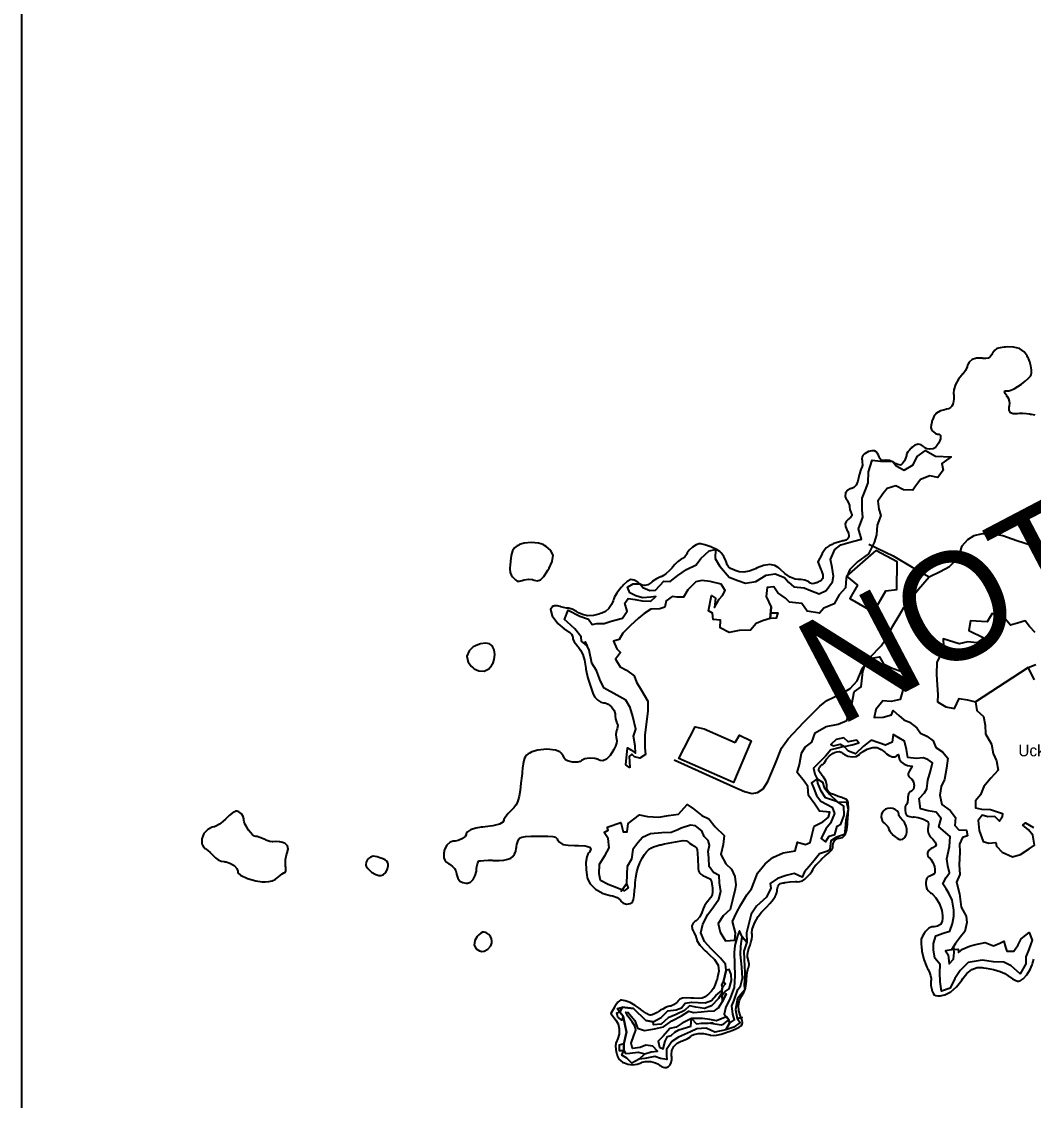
# Model space of a CAD drawing. Extents: x 0 to 24000, y 0 to 24000.
# Drawn here: x 0 to 2640, y 2957 to 5774 of the extents above; entities that cross this region are included whole.
import ezdxf

# ---------------------------------------------------------------- set-up
doc = ezdxf.new("R2010")
doc.units = 0
for name, color, linetype in [('01A-WaterbodyTidal', 7, 'Continuous'), ('01B-LandmassTidal', 7, 'Continuous'), ('02-WoodedArea', 7, 'Continuous'), ('03D-BuiltUpIndustrial', 7, 'Continuous'), ('04B-RoadClassC', 7, 'Continuous'), ('08-NamesFeatureNatural', 7, 'Continuous'), ('xx-NamesAreaXXX', 7, 'Continuous')]:
    doc.layers.add(name, color=color, linetype=linetype)

msp = doc.modelspace()

# ---------------------------------------------------------------- linework, layer by layer
at = {"layer": '01A-WaterbodyTidal'}
msp.add_lwpolyline([(0, 0), (24000, 0), (24000, 24000), (0, 24000)], close=True, dxfattribs=at)
at = {"layer": '01B-LandmassTidal'}
msp.add_lwpolyline([(2644.5, 4746.6), (2635.5, 4747.7), (2632.5, 4748.3), (2630, 4748.6), (2622.4, 4749.5), (2612.5, 4750.2), (2603.9, 4750.3), (2599.1, 4750.1), (2597.6, 4749.8), (2595.1, 4749.4), (2587.3, 4749.3), (2580.6, 4752.5), (2577.5, 4759.3), (2577.5, 4767.3), (2578, 4769.8), (2578.3, 4771.6), (2578.8, 4777), (2578.3, 4782.9), (2576.1, 4788.5), (2573.2, 4793.1), (2572.1, 4794.5), (2570.6, 4796.6), (2566.2, 4803.1), (2564.5, 4807.8), (2567.3, 4809.8), (2573, 4810.2), (2574.9, 4810.2), (2576.4, 4810.2), (2581.2, 4811.6), (2589.7, 4815.4), (2599.5, 4820.9), (2609.5, 4827.6), (2619, 4834.7), (2627, 4841.7), (2632.6, 4847.8), (2634.7, 4851.3), (2634.8, 4852.5), (2635.1, 4855.5), (2635.2, 4864.4), (2634, 4875.2), (2630.9, 4885.9), (2627.2, 4894.5), (2625.8, 4897.2), (2623.8, 4901), (2616.1, 4911.4), (2604.3, 4920.1), (2588.7, 4924.1), (2573, 4924.3), (2567.8, 4923.9), (2564.2, 4923.6), (2553.4, 4922.4), (2544.6, 4920), (2538.7, 4915.4), (2534.3, 4909.2), (2532.9, 4907), (2531.5, 4905), (2527.1, 4898.8), (2522.2, 4894.8), (2516, 4893.8), (2508.7, 4894.6), (2506.2, 4894.9), (2502.8, 4895.4), (2492, 4895.2), (2480.7, 4891.7), (2472.6, 4884.4), (2468.5, 4876.5), (2467.8, 4873.7), (2467.5, 4872.1), (2463.4, 4862.9), (2457, 4854.2), (2455.7, 4852.9), (2452.7, 4850.1), (2445, 4840.5), (2437, 4826.6), (2432.5, 4812.8), (2431.6, 4803.7), (2432.1, 4800.8), (2432.5, 4799), (2432.6, 4788.3), (2430.8, 4777.8), (2430.2, 4776.1), (2429.7, 4774.5), (2427.6, 4770), (2424.1, 4765.9), (2419, 4763.2), (2413.6, 4761.6), (2411.8, 4761.2), (2408.2, 4760.6), (2397.6, 4757.5), (2387.5, 4751.6), (2380.6, 4742.8), (2376.6, 4733.5), (2375.7, 4730.2), (2375, 4727.8), (2373.3, 4720.2), (2372.7, 4713.8), (2374.1, 4709), (2376.7, 4705.5), (2377.7, 4704.4), (2378.6, 4703.3), (2384.8, 4698.8), (2390.3, 4696.5), (2392.2, 4696.5), (2393.6, 4696.5), (2397.8, 4693.2), (2398.2, 4684.7), (2393.7, 4673.7), (2387.6, 4664.9), (2385.1, 4662.4), (2383.9, 4661.1), (2378.7, 4658.7), (2370.4, 4657.4), (2361.9, 4658.7), (2356.6, 4661.1), (2355.3, 4662.4), (2353.5, 4664.3), (2347.1, 4668.9), (2339.4, 4670.8), (2331.3, 4668.1), (2324.1, 4662.6), (2322, 4660.4), (2320.7, 4659.2), (2317, 4655.3), (2312.9, 4650.2), (2310.1, 4645.9), (2309.1, 4643.9), (2309.1, 4643.2), (2309.1, 4641.3), (2307.6, 4635.5), (2304, 4627.2), (2299.1, 4620.1), (2295.6, 4616.7), (2294.2, 4616.2), (2293.3, 4615.9), (2286.4, 4617.1), (2278.1, 4621.2), (2276.5, 4622.4), (2274.4, 4623.9), (2265.1, 4628.2), (2255.8, 4628.7), (2253.8, 4628.3), (2252.2, 4628), (2247.5, 4627.6), (2243.3, 4628.7), (2240.1, 4632.5), (2237.6, 4637.9), (2236.9, 4639.7), (2236.2, 4641.4), (2233.6, 4646.4), (2230.1, 4650.6), (2225.8, 4652.8), (2221.5, 4653.4), (2220.1, 4653.4), (2218.6, 4653.3), (2209.6, 4651), (2201.2, 4646.6), (2200.1, 4645.5), (2198.9, 4644.6), (2195.6, 4641.2), (2193.2, 4637.1), (2192.6, 4632.2), (2193.1, 4627.5), (2193.4, 4625.9), (2193.8, 4624.3), (2194.1, 4616.1), (2192.7, 4609.8), (2192.2, 4609.1), (2191.7, 4608.4), (2188.8, 4601.6), (2186.3, 4592.6), (2186, 4590.7), (2185.2, 4586.5), (2182, 4574.3), (2177.4, 4563.4), (2171.8, 4557.1), (2166.6, 4554.8), (2164.8, 4554.6), (2162.4, 4554.3), (2155.7, 4550.8), (2150.3, 4543.1), (2149.2, 4533.7), (2151.8, 4526.6), (2153.4, 4524.8), (2154.3, 4523.8), (2158.1, 4517.1), (2160.1, 4510.8), (2160.1, 4508.7), (2160.1, 4506.6), (2161.4, 4500.1), (2163.8, 4492.7), (2164.4, 4491.5), (2165, 4490.4), (2166.4, 4486.9), (2166.3, 4483.2), (2163.8, 4479.6), (2159.9, 4476.1), (2158.5, 4475), (2156.7, 4473.6), (2151.6, 4468.7), (2148.8, 4462.8), (2150, 4455.2), (2153.6, 4446.8), (2155, 4444), (2155.8, 4442.3), (2157.9, 4436.9), (2159.1, 4431.7), (2158.5, 4427.7), (2156.9, 4424.9), (2156.2, 4424), (2155.5, 4423.3), (2150.7, 4419.9), (2146, 4418.2), (2144.4, 4418.2), (2143.4, 4418.2), (2140.3, 4417.6), (2133.9, 4415.8), (2126, 4413.2), (2119.8, 4410.8), (2117.7, 4409.9), (2115.1, 4408.9), (2107.3, 4405.1), (2099.9, 4399.7), (2093.9, 4392.6), (2089.3, 4385.1), (2088, 4382.5), (2078.2, 4362.9), (2085.6, 4343.7), (2087, 4340.2), (2090.5, 4329.3), (2090.8, 4319.9), (2085.9, 4313.8), (2078.1, 4309.8), (2075.4, 4308.8), (2073.5, 4308.1), (2067.8, 4306.4), (2062.6, 4305.8), (2058.3, 4307.2), (2054.9, 4309.8), (2053.8, 4310.7), (2052.6, 4311.9), (2044.1, 4315.8), (2033, 4317.2), (2030.3, 4317), (2027.3, 4316.8), (2018.3, 4318.2), (2005.5, 4323.3), (1991.7, 4332.7), (1980.2, 4342.9), (1976.6, 4346.4), (1974.3, 4348.7), (1965.9, 4354.1), (1952.8, 4356.4), (1936.2, 4353.5), (1919.9, 4347.6), (1914.7, 4345.2), (1910.6, 4343.5), (1898.3, 4338.9), (1885.1, 4336.3), (1872.6, 4337.5), (1861.7, 4340.8), (1858.2, 4342.1), (1856.1, 4343), (1850.1, 4345.9), (1844.7, 4350.2), (1841.2, 4355.9), (1839.1, 4362), (1838.6, 4364.1), (1838, 4366.2), (1832.7, 4377.4), (1825.9, 4386.8), (1824.5, 4388), (1822, 4390.2), (1813.4, 4395.3), (1798.2, 4402.3), (1782.5, 4407.7), (1772.8, 4409.9), (1769.6, 4409.9), (1767.4, 4410), (1760.6, 4407.8), (1750.7, 4401.9), (1742, 4393.6), (1737.2, 4386.9), (1736.3, 4384.4), (1735.8, 4383.1), (1731.1, 4376.7), (1724.7, 4372), (1723.4, 4371.5), (1722.1, 4371), (1718.4, 4368.6), (1711.9, 4363.1), (1704.6, 4356), (1699.2, 4350.1), (1697.5, 4348), (1695.7, 4345.9), (1690.1, 4340.2), (1682.3, 4333), (1674.9, 4327.5), (1670.4, 4324.9), (1668.9, 4324.5), (1667.3, 4323.9), (1656.8, 4318.6), (1645.9, 4311.7), (1644.2, 4310.4), (1641.8, 4308.5), (1634.2, 4303.7), (1626.3, 4301.1), (1619, 4302.4), (1612.7, 4306.2), (1610.8, 4307.6), (1608, 4309.8), (1598.9, 4315.8), (1589.7, 4317.5), (1580.4, 4312.4), (1570.8, 4303), (1567.7, 4299.8), (1565.7, 4297.6), (1559.9, 4290.7), (1552.9, 4281.1), (1547.5, 4272.2), (1545.1, 4267.1), (1544.6, 4265.3), (1543.6, 4261.8), (1539.6, 4251.6), (1532.8, 4241.4), (1523.4, 4234), (1513.8, 4229.6), (1510.5, 4228.4), (1506.1, 4226.9), (1492.6, 4223.6), (1477.4, 4222.6), (1463.8, 4225.5), (1453.6, 4230.4), (1450.5, 4232.3), (1448.3, 4233.8), (1436.3, 4239.6), (1427.3, 4242.6), (1424.2, 4242.6), (1421.8, 4242.6), (1414.3, 4243.8), (1407.2, 4245.9), (1406.2, 4246.4), (1405.1, 4246.9), (1398.1, 4248.4), (1390.6, 4248.3), (1389.3, 4248), (1386.7, 4247.4), (1380.6, 4238.7), (1384.7, 4221.9), (1399.3, 4202.4), (1415.7, 4188.5), (1421.9, 4184.9), (1424, 4183.6), (1430, 4179.6), (1435.2, 4174.8), (1437.9, 4170.1), (1438.7, 4166.2), (1438.7, 4164.9), (1438.7, 4162.3), (1442.2, 4154.3), (1449.4, 4144.5), (1451.3, 4142.6), (1453.4, 4140.4), (1458.9, 4133), (1464.6, 4121.4), (1468.8, 4106.3), (1471.4, 4091.2), (1472.1, 4086.1), (1472.5, 4082.8), (1477.9, 4059.8), (1488.1, 4028.3), (1490.9, 4020.6), (1491.9, 4018), (1496.1, 4010.2), (1503.3, 4002), (1511.7, 3996.6), (1518.4, 3994.8), (1520.7, 3994.8), (1523.2, 3994.8), (1530.8, 3992.1), (1539.7, 3985), (1546.1, 3975.1), (1548.5, 3966.6), (1548.5, 3963.8), (1548.5, 3961.1), (1549.8, 3953), (1552.2, 3945.2), (1552.8, 3944.2), (1553.7, 3943), (1555.5, 3936.1), (1554, 3927.3), (1553.2, 3925), (1552.6, 3923.3), (1551.1, 3913.3), (1551.6, 3903.4), (1552, 3901.9), (1552.5, 3900.4), (1553, 3895.8), (1552.4, 3889.5), (1549.9, 3882.2), (1546.6, 3875.4), (1545.4, 3873.2), (1543.2, 3869.3), (1535.5, 3857.8), (1525.9, 3848), (1516.7, 3843.9), (1510, 3844.5), (1508.1, 3845.4), (1505.2, 3846.9), (1495.5, 3849.7), (1482.1, 3850.9), (1469.9, 3849), (1462.8, 3845.9), (1461.1, 3844.3), (1460.3, 3843.4), (1457.2, 3841.9), (1451.5, 3840.5), (1444.6, 3840.1), (1437.4, 3840.5), (1430.3, 3841.8), (1424.2, 3843.8), (1419.5, 3846.5), (1417.4, 3848.8), (1417.2, 3849.7), (1416.9, 3850.6), (1413.4, 3856.7), (1408.2, 3863.5), (1407, 3864.6), (1404.5, 3867.3), (1392.8, 3871.5), (1370.7, 3873.9), (1346.9, 3871.8), (1331.8, 3867.6), (1327.4, 3865), (1326.1, 3864.2), (1322.1, 3861.8), (1317.9, 3858.7), (1314.8, 3855.1), (1312.4, 3850.6), (1310.5, 3844.4), (1308.9, 3836.1), (1307.5, 3825), (1306.2, 3814.1), (1305.9, 3810.5), (1305.1, 3804.2), (1303, 3785.1), (1300.6, 3766), (1298.5, 3751.9), (1296.1, 3741.6), (1293.1, 3733.9), (1289.3, 3727.6), (1284.1, 3721.4), (1278.9, 3715.9), (1277.2, 3714.1), (1275.4, 3712.1), (1270, 3706), (1264, 3698.7), (1259.9, 3693.2), (1258.4, 3690.9), (1258.4, 3690.2), (1258.4, 3688.4), (1255.8, 3683.3), (1246.8, 3678.1), (1230, 3674.1), (1210.1, 3671.6), (1203.5, 3670.9), (1199, 3670.5), (1185.4, 3668.1), (1171.8, 3663.9), (1163.3, 3658.3), (1160.4, 3653.4), (1160.4, 3651.8), (1160.4, 3650.4), (1157.2, 3646.2), (1149.1, 3640.4), (1138.9, 3635.9), (1131.5, 3634.1), (1129, 3634.1), (1126.5, 3634.1), (1118.8, 3631.1), (1110, 3623.3), (1103.9, 3612.1), (1101.6, 3602.5), (1101.6, 3599.2), (1101.6, 3597.1), (1102, 3590.5), (1104.1, 3584.4), (1108.7, 3579.4), (1114.8, 3575.1), (1116.9, 3573.7), (1118.9, 3572.5), (1124.7, 3568.2), (1129.7, 3562.7), (1132.9, 3556.3), (1134.5, 3550), (1134.9, 3547.9), (1135.4, 3545.1), (1138, 3537.1), (1143.2, 3529.8), (1151, 3525.7), (1158.9, 3524.3), (1161.6, 3524.3), (1163.9, 3524.3), (1171, 3526.7), (1178.6, 3533.6), (1184, 3544.7), (1186.7, 3555.9), (1187.1, 3559.6), (1187.2, 3561.6), (1188, 3567.6), (1189.6, 3574.5), (1191.5, 3579.5), (1192.7, 3581.7), (1193.3, 3582), (1193.9, 3582.4), (1197.6, 3583), (1206.1, 3583.7), (1217.7, 3584), (1227.6, 3584), (1231, 3583.9), (1234.8, 3583.8), (1246.2, 3583.9), (1258.7, 3584.7), (1268.7, 3586.6), (1276.4, 3589.8), (1282.3, 3594.3), (1286.5, 3600.3), (1289.4, 3608.1), (1291, 3615.3), (1291.3, 3617.7), (1291.6, 3619.7), (1292.7, 3625.6), (1294.8, 3633), (1297.3, 3638.8), (1299.1, 3641.7), (1300, 3642.4), (1301, 3643.1), (1305.3, 3644.5), (1315.3, 3646.1), (1330, 3647.1), (1344.5, 3647.4), (1349.4, 3647.4), (1355.2, 3647.5), (1372.8, 3647.4), (1386.5, 3646.5), (1393.6, 3644.2), (1396.5, 3641.2), (1397.2, 3640), (1398.6, 3637.6), (1403.8, 3631), (1412.5, 3625.7), (1426.2, 3623.2), (1442.4, 3622.4), (1447.8, 3622.3), (1453.5, 3622.3), (1470.7, 3621.4), (1483, 3618.1), (1485.7, 3611.9), (1481.4, 3604.4), (1479.5, 3602.4), (1477.8, 3600.5), (1474.8, 3592.8), (1472.6, 3578.3), (1472.9, 3560.1), (1474.9, 3545), (1476, 3540), (1476.9, 3535.5), (1483.4, 3522.8), (1497.4, 3508.5), (1517.2, 3497.7), (1535.6, 3492), (1541.9, 3491), (1544.2, 3490.6), (1554.3, 3486.8), (1561.7, 3480.7), (1562.6, 3479.3), (1564, 3477.2), (1570.2, 3472.4), (1579.6, 3469.5), (1588.5, 3470.9), (1593.9, 3474.8), (1594.8, 3476.5), (1595.3, 3477.4), (1596.4, 3482), (1598.2, 3492.2), (1599.8, 3505.5), (1600.8, 3516.7), (1601, 3520.4), (1601.4, 3525.1), (1602.8, 3539.1), (1605.3, 3553.9), (1608.8, 3566.3), (1612.2, 3574.9), (1613.6, 3577.7), (1615.1, 3580.6), (1619.6, 3589.4), (1625.1, 3598.8), (1630.4, 3606.1), (1635.8, 3611.8), (1641.9, 3616.1), (1649.1, 3619.5), (1657.7, 3622.2), (1665.5, 3624.1), (1668.1, 3624.7), (1677.6, 3626.7), (1706, 3632.7), (1726, 3635.8), (1735.4, 3634.8), (1740, 3631.5), (1741.4, 3630.2), (1742.6, 3629.1), (1749.5, 3624.1), (1755.8, 3620.7), (1756.7, 3620.4), (1757.7, 3620.1), (1760.3, 3617.9), (1762.7, 3612.2), (1764.1, 3601.4), (1764.8, 3588.3), (1764.9, 3583.9), (1765, 3580.9), (1765.2, 3571.9), (1765.7, 3563), (1766.7, 3556.4), (1768.7, 3551.6), (1772.2, 3547.9), (1777.5, 3544.5), (1785.1, 3540.8), (1792.9, 3537.3), (1795.5, 3536.1), (1796.5, 3535.6), (1800.2, 3528.8), (1802.4, 3516.3), (1802.6, 3513), (1802.7, 3510.2), (1802.9, 3501.8), (1801.7, 3493.8), (1798.3, 3487), (1793.6, 3481.1), (1792, 3479.3), (1790.6, 3477.7), (1787, 3472.7), (1782.3, 3465.1), (1778.4, 3457.2), (1776.4, 3452), (1775.9, 3450.2), (1775.3, 3447.8), (1769.8, 3436.5), (1762, 3427.6), (1760.2, 3426.3), (1758.1, 3424.9), (1752.6, 3419.6), (1749.1, 3412.7), (1749.6, 3405.2), (1752.6, 3398.8), (1753.9, 3396.9), (1754.6, 3395.9), (1758.3, 3387.8), (1761.4, 3378.6), (1761.8, 3376.9), (1762.3, 3374.9), (1769.8, 3362.5), (1784.1, 3347.4), (1788.1, 3344), (1793.2, 3339.4), (1808.2, 3324.8), (1818.1, 3310), (1819.7, 3294.6), (1816.2, 3278.9), (1814.7, 3273.8), (1813.7, 3270.4), (1810.1, 3260), (1805.3, 3249.6), (1799.6, 3241.4), (1794.3, 3235.9), (1792.4, 3234.2), (1790.2, 3232.4), (1783.6, 3227.2), (1776, 3223.7), (1766, 3222.9), (1754, 3223.7), (1750, 3224), (1746, 3224.3), (1734, 3225), (1724.4, 3224.4), (1717.9, 3221.2), (1712.8, 3216.4), (1711.2, 3214.6), (1709.6, 3213), (1700.8, 3206.3), (1693.9, 3202.9), (1691.6, 3202.9), (1690.4, 3202.9), (1686.9, 3202), (1680.4, 3199.5), (1673.1, 3195.8), (1667.5, 3192.4), (1665.7, 3191.1), (1663.9, 3189.9), (1658.5, 3186.6), (1651.5, 3182.9), (1645.4, 3180.3), (1642.1, 3179.4), (1641, 3179.4), (1640, 3179.4), (1636.8, 3180.6), (1630.4, 3184), (1622.8, 3189.1), (1616.7, 3193.8), (1614.8, 3195.4), (1611.6, 3198.1), (1601.4, 3205.3), (1588.2, 3212.6), (1575.4, 3217), (1566.4, 3218.6), (1563.4, 3218.6), (1562.6, 3218.6), (1560.2, 3217.2), (1556.1, 3213.4), (1551.7, 3207.8), (1548.3, 3202.7), (1547.3, 3200.9), (1537.5, 3183.7), (1548.9, 3169.2), (1551.1, 3166.3), (1556.5, 3156.8), (1559.8, 3144.1), (1559, 3130.3), (1555.6, 3118.4), (1554, 3114.7), (1553.2, 3112.7), (1551.1, 3106.5), (1550, 3099.1), (1550.5, 3091.1), (1551.9, 3083.5), (1552.4, 3081), (1553, 3078.5), (1555.3, 3071.4), (1558.7, 3064.8), (1563.4, 3060.1), (1568.3, 3057.1), (1570.1, 3056.3), (1573, 3054.9), (1582.2, 3051.9), (1594.3, 3050.3), (1606.1, 3051.5), (1614.5, 3054.2), (1617.1, 3055.5), (1619.7, 3056.9), (1628.5, 3058.9), (1641.6, 3058.9), (1654.2, 3055.6), (1662.3, 3051.5), (1664.6, 3049.6), (1666, 3048.3), (1671, 3045), (1677.3, 3043), (1683.1, 3043.4), (1688.2, 3045.8), (1692.4, 3050.3), (1695.3, 3056.5), (1696.7, 3064.3), (1696.6, 3071.3), (1696.3, 3073.5), (1695.9, 3076.8), (1696.8, 3087.1), (1701.7, 3098.3), (1711, 3106.9), (1721, 3111.7), (1724.5, 3112.7), (1726.6, 3113.2), (1737.1, 3117.7), (1745.5, 3123.4), (1746.5, 3124.5), (1748, 3126.2), (1754.3, 3129.6), (1765.6, 3132), (1779.7, 3131.7), (1791.9, 3129.5), (1795.9, 3128.4), (1797.9, 3127.8), (1804.3, 3126.9), (1813.4, 3127.4), (1825.5, 3130.3), (1838.6, 3134.4), (1842.9, 3135.8), (1846.1, 3137), (1855.7, 3140.5), (1865.5, 3144.6), (1872.8, 3148.5), (1877.6, 3152.3), (1880.4, 3156.4), (1881.2, 3160.9), (1880.4, 3166.1), (1878.8, 3170.8), (1878.2, 3172.3), (1876.4, 3176.8), (1872, 3190.6), (1870.5, 3205), (1873.8, 3218.6), (1879.8, 3230.5), (1882.1, 3234.2), (1883.6, 3236.6), (1888.9, 3250.6), (1891.7, 3268.2), (1891.9, 3272.3), (1892, 3274.7), (1892.6, 3282.1), (1893.7, 3291.4), (1895.3, 3299.1), (1896.4, 3303), (1897, 3304), (1897.7, 3305.4), (1899, 3312.7), (1897.1, 3321.8), (1896.2, 3324), (1895.6, 3325.8), (1894.1, 3331.3), (1893.9, 3338.5), (1895.8, 3347.4), (1899, 3356.6), (1900.2, 3359.7), (1901, 3362.1), (1903.3, 3369.4), (1905.5, 3378.5), (1906.6, 3386), (1906.7, 3389.9), (1906.4, 3391.1), (1905.6, 3394), (1906.8, 3403.8), (1912.4, 3420.2), (1922, 3437.3), (1930.8, 3448.9), (1934.3, 3452.2), (1936.8, 3454.8), (1944.3, 3462.4), (1952.4, 3470.9), (1958.6, 3478), (1963.3, 3484.1), (1966.7, 3489.5), (1969, 3494.8), (1970.6, 3500.1), (1971.3, 3504.5), (1971.5, 3505.9), (1971.8, 3508.2), (1973.2, 3515), (1975.8, 3520.3), (1980.8, 3523.3), (1987.3, 3525.1), (1989.5, 3525.5), (1991.7, 3526), (2005.5, 3527.8), (2019.4, 3528.4), (2021.7, 3528.3), (2023.9, 3528.2), (2030.5, 3528.6), (2037.4, 3530.7), (2044, 3535.2), (2050, 3540.8), (2051.9, 3542.8), (2053.3, 3544.3), (2057.4, 3548.9), (2061.9, 3554.5), (2064.9, 3559), (2066, 3560.9), (2066, 3561.6), (2066, 3562.8), (2068, 3566.4), (2072.1, 3571), (2073.1, 3571.8), (2073.9, 3572.7), (2080.3, 3579), (2087.2, 3586.2), (2088.3, 3587.5), (2089.4, 3588.8), (2097.1, 3596.1), (2105.4, 3603), (2106.8, 3603.9), (2108.1, 3604.9), (2113.9, 3611.2), (2117, 3616.9), (2117, 3618.8), (2117, 3621), (2118.2, 3627.6), (2121.6, 3635), (2126.4, 3640.1), (2130.5, 3642), (2131.9, 3642), (2134.4, 3642), (2142, 3643.9), (2148.9, 3650.7), (2153.1, 3663.4), (2155.1, 3678.5), (2155.4, 3683.5), (2155.9, 3692.2), (2157.4, 3718.3), (2157, 3735.8), (2152.9, 3743), (2146.3, 3745.8), (2144, 3746.6), (2140.7, 3747.7), (2131, 3750.9), (2121, 3754.6), (2113.4, 3757.9), (2108.1, 3761.1), (2104.6, 3764.4), (2102.5, 3768.1), (2101.5, 3772.4), (2101.3, 3776.3), (2101.3, 3777.6), (2101.3, 3781.1), (2098.6, 3791.7), (2091.7, 3803), (2089.5, 3805.4), (2088, 3807.1), (2083.7, 3812.5), (2080.7, 3817.8), (2080.2, 3822), (2081.2, 3825.2), (2081.7, 3826.2), (2082.3, 3827.3), (2085.7, 3831.8), (2088.6, 3834), (2089.5, 3834), (2090.6, 3834), (2094, 3837.6), (2098.5, 3844.5), (2099.3, 3846.2), (2100.3, 3848), (2107.9, 3856.5), (2117.6, 3863.4), (2119.7, 3864.2), (2121.7, 3865.1), (2127.8, 3867.2), (2133.4, 3867.9), (2138.4, 3866.2), (2143.3, 3863), (2144.8, 3861.9), (2147.3, 3860.1), (2155.7, 3856.1), (2167.2, 3854), (2177.8, 3855.5), (2184.6, 3859), (2186.3, 3860.7), (2187.3, 3861.7), (2195.9, 3867.8), (2206.9, 3873.8), (2209.1, 3874.8), (2212.1, 3876.1), (2221.7, 3878.7), (2232.7, 3878.5), (2243.4, 3873.6), (2252.6, 3866.5), (2255.3, 3863.8), (2257.3, 3862), (2263.8, 3857.3), (2271.7, 3854.2), (2278.7, 3854.5), (2283.5, 3857.1), (2284.8, 3858.3), (2285.5, 3859.1), (2288.4, 3860.5), (2289.5, 3856.5), (2289.5, 3855.2), (2289.5, 3853.2), (2291.3, 3847.1), (2296, 3840.2), (2303.1, 3834.9), (2309.8, 3832.2), (2312.2, 3831.7), (2324, 3829.4), (2317.3, 3817.6), (2316.4, 3816), (2313.9, 3811), (2313.2, 3806.5), (2315.4, 3802.7), (2319.4, 3798.8), (2320.8, 3797.6), (2322.8, 3795.8), (2327.4, 3788.8), (2329.6, 3779.1), (2327.3, 3770), (2322.4, 3764.5), (2320.4, 3763.5), (2319.1, 3762.8), (2314.8, 3757.2), (2313, 3748.7), (2313, 3745.8), (2313, 3743.3), (2311.9, 3735.8), (2309.6, 3730.5), (2309.1, 3730.2), (2307.9, 3729.5), (2305.9, 3724.9), (2305.3, 3716.2), (2306.9, 3707.2), (2309.3, 3701.9), (2310.6, 3700.8), (2311.4, 3700.2), (2318, 3698), (2326, 3697.1), (2327.5, 3697.2), (2329, 3697.4), (2339.7, 3696.1), (2351.3, 3692.6), (2353.4, 3691.7), (2355.4, 3690.8), (2361.4, 3687.5), (2365.5, 3683.6), (2366.5, 3678.3), (2365.8, 3671.9), (2365.5, 3669.8), (2365.2, 3667.8), (2364.7, 3661.7), (2365.7, 3655.4), (2369, 3649.2), (2373.6, 3643.4), (2375.3, 3641.6), (2377.6, 3639.1), (2383.9, 3631.3), (2386.8, 3624.5), (2384.1, 3619.7), (2377.9, 3616.5), (2375.7, 3615.7), (2373.4, 3614.8), (2366.4, 3609.9), (2363.9, 3603.4), (2363.9, 3601.2), (2363.9, 3599.4), (2365, 3594), (2367.1, 3591), (2367.9, 3591), (2369, 3591), (2372.6, 3587.4), (2377.7, 3578.7), (2381.9, 3567.8), (2383.5, 3560.2), (2383.5, 3557.7), (2383.5, 3556.4), (2383, 3552.6), (2381, 3548.8), (2377.4, 3546), (2373.2, 3544), (2371.8, 3543.5), (2370.2, 3542.9), (2365.6, 3540.7), (2362.1, 3537.3), (2360.4, 3532.1), (2360, 3526), (2360, 3523.9), (2360, 3521.9), (2360.6, 3515.9), (2362.6, 3509.7), (2366.8, 3504.2), (2371.9, 3499.5), (2373.7, 3498.1), (2377.1, 3495.5), (2385.6, 3485.9), (2394.9, 3470.4), (2401, 3453.2), (2403.1, 3440.1), (2403.1, 3435.7), (2403.1, 3432.8), (2401.8, 3424.1), (2397.5, 3416.3), (2389.7, 3412), (2381, 3410.6), (2378.1, 3410.6), (2375.4, 3410.6), (2367.6, 3407.1), (2358.8, 3398.1), (2356.9, 3395.4), (2355.2, 3393.1), (2350.6, 3386.1), (2347.7, 3378.1), (2347.4, 3367.8), (2348.6, 3355.5), (2349, 3351.5), (2349.6, 3346.7), (2354.4, 3324.7), (2362, 3305.2), (2363.9, 3301.7), (2365.3, 3299.2), (2369, 3291.5), (2372.1, 3283), (2373.4, 3275.8), (2373.2, 3271.1), (2373, 3269.5), (2372.7, 3268), (2372.8, 3257.6), (2375, 3246.4), (2375.7, 3244.5), (2376.3, 3242.6), (2378.5, 3237.1), (2381.6, 3232.8), (2386, 3230.8), (2390.9, 3230.3), (2392.6, 3230.3), (2396.7, 3230.3), (2409.2, 3232.9), (2425, 3240.6), (2439.7, 3253.3), (2450.3, 3266.4), (2453.3, 3271.1), (2456.2, 3275.6), (2466.3, 3288.3), (2479.5, 3299.1), (2493.8, 3304.1), (2506.2, 3304.3), (2510.2, 3303.6), (2516.7, 3302.5), (2536.4, 3298.7), (2553.6, 3294.1), (2565.9, 3288.5), (2574.8, 3282.7), (2577.6, 3280.5), (2579.5, 3279), (2585.5, 3274.8), (2592.6, 3270.8), (2598.5, 3268.6), (2601.7, 3268.1), (2602.7, 3268.4), (2605.5, 3269.1), (2613.2, 3274.2), (2623.5, 3285.2), (2632.3, 3299.3), (2637, 3310.7), (2638, 3314.6), (2638.6, 3317.4), (2641.3, 3325.5)], dxfattribs=at)
for points in [[(1296.1, 4406.4), (1293.6, 4404.9), (1286.6, 4399.6), (1281, 4391.7), (1277.8, 4379.8), (1276.1, 4365.4), (1275.7, 4360.5), (1275.3, 4356.8), (1274.5, 4345.4), (1274.9, 4335.9), (1277.5, 4329.1), (1281.3, 4323.8), (1282.7, 4322.1), (1284.1, 4320.5), (1288.6, 4315.9), (1293.5, 4313.1), (1299.4, 4313.1), (1306.3, 4314.8), (1308.6, 4315.5), (1311.4, 4316.4), (1323.2, 4318.2), (1333, 4317), (1334.9, 4316.3), (1337.3, 4315.3), (1345.3, 4313.7), (1353.9, 4316.2), (1362.6, 4325.1), (1370.8, 4337.5), (1373.3, 4341.7), (1376.4, 4347.2), (1384.6, 4364.6), (1387.1, 4381.1), (1380.5, 4393.9), (1368.6, 4403.4), (1364.3, 4406), (1360.7, 4408.2), (1348.5, 4412.1), (1329.7, 4414.2), (1311.2, 4412.3), (1299.4, 4408.6)], [(1182.7, 4143.4), (1178.6, 4141.2), (1167.8, 4131.3), (1161.9, 4116.6), (1165.2, 4101.3), (1174.3, 4089.7), (1178, 4086.9), (1181.3, 4084.3), (1192.9, 4078.8), (1206.9, 4077.9), (1219.2, 4083.9), (1227.2, 4093.2), (1229, 4096.7), (1230.4, 4099.4), (1233.2, 4108.5), (1234.5, 4121.2), (1233, 4133.2), (1230.1, 4140.8), (1228.6, 4143), (1227.3, 4144.9), (1221.2, 4149.2), (1210.5, 4151.2), (1197.5, 4149.3), (1186.2, 4145.2)], [(2249.1, 3713.3), (2247.5, 3711.5), (2244, 3705), (2242.8, 3696.3), (2245.6, 3687.9), (2250.3, 3681.9), (2252.2, 3680.4), (2253.6, 3679.3), (2259.2, 3673.6), (2262, 3669.6), (2262, 3668.2), (2262, 3667.3), (2263, 3664.6), (2265.7, 3660), (2269.6, 3655.1), (2274.4, 3650.1), (2279.5, 3645.4), (2284.5, 3641.6), (2289, 3639), (2291.7, 3638), (2292.6, 3638), (2294.2, 3638), (2299.2, 3639.5), (2304.4, 3643.6), (2308, 3649.6), (2309.9, 3656.9), (2310.2, 3665), (2308.6, 3673.3), (2305.1, 3681.1), (2301.2, 3686.4), (2299.7, 3687.8), (2298.3, 3689.1), (2292.5, 3696), (2289.5, 3701), (2289.5, 3702.7), (2289.5, 3704.1), (2288.2, 3708.3), (2284.8, 3713), (2279.8, 3716.5), (2273.7, 3718.9), (2267, 3719.9), (2260.3, 3719.4), (2254.2, 3717.2), (2250.1, 3714.5)], [(533.9, 3693.3), (531.8, 3691.2), (525, 3685.2), (516.3, 3678.7), (508.3, 3674), (503.2, 3671.8), (501.4, 3671.3), (497.5, 3670.5), (486.3, 3664.9), (475.4, 3653.9), (470, 3640.1), (470.1, 3628.8), (471.2, 3625.5), (471.8, 3623.9), (475.3, 3617.7), (478.1, 3614.5), (479.1, 3614.5), (479.7, 3614.5), (481.8, 3613.3), (486.3, 3609.9), (491.8, 3604.8), (496.4, 3600), (497.9, 3598.4), (499.8, 3596.3), (506, 3590.2), (513.2, 3585), (520.9, 3582), (528.3, 3580.7), (530.8, 3580.4), (534.1, 3580), (543.8, 3577), (554.6, 3570.7), (561.8, 3562.6), (564.5, 3555.7), (564.5, 3553.4), (564.5, 3551.3), (571.6, 3545), (589.1, 3536.6), (611.3, 3530.3), (627.4, 3527.8), (632.7, 3527.9), (635.8, 3527.9), (645, 3528.6), (653.9, 3530.4), (661.3, 3534.1), (667.3, 3538.5), (669.2, 3540), (670.5, 3541.2), (674.6, 3544.7), (679.8, 3548.4), (684.1, 3550.9), (686.1, 3551.8), (686.8, 3551.8), (687.5, 3551.8), (689.4, 3556.2), (689.2, 3566.2), (688.8, 3569), (688.4, 3572), (688.5, 3585.8), (691, 3598.4), (691.9, 3600.8), (693.2, 3603.7), (695.5, 3613.1), (693.8, 3622.2), (686.8, 3628.4), (677.5, 3631.6), (674.3, 3632.2), (672.2, 3632.6), (662.3, 3633.3), (655.6, 3632.6), (655.1, 3632.2), (654.5, 3631.9), (647.6, 3632.9), (637.6, 3636.9), (635.5, 3638), (633.3, 3639.1), (622.1, 3643.6), (614.5, 3645.9), (612, 3645.9), (610.9, 3645.9), (607.8, 3647.2), (602.9, 3650.9), (597.6, 3656.4), (592.4, 3663), (587.7, 3670.3), (583.8, 3677.6), (581.2, 3684.4), (580.2, 3688.8), (580.2, 3690.2), (580.2, 3692.2), (578.3, 3698.1), (573.5, 3705.3), (566.8, 3710.5), (561.3, 3712.5), (559.4, 3712.5), (558.4, 3712.5), (555.4, 3711), (549.3, 3706.9), (541.9, 3700.8), (535.9, 3695.2)], [(904, 3587.5), (903, 3586.4), (899.5, 3579.4), (898.3, 3572.2), (898.5, 3571), (898.9, 3568.7), (903.1, 3562.3), (912.7, 3553.5), (924.4, 3546.7), (932.6, 3544), (935.4, 3544), (937.4, 3544), (943.3, 3546.3), (950.1, 3552.6), (954.8, 3561.5), (956.6, 3569.2), (956.6, 3571.8), (956.6, 3573.2), (955.9, 3577.3), (953.5, 3581.6), (948.8, 3585.1), (942.9, 3587.8), (940.9, 3588.6), (937.6, 3589.9), (927.5, 3593.2), (917.7, 3594.5), (910.3, 3592.6), (905.4, 3589)], [(1191.8, 3387.5), (1189, 3384.8), (1182.8, 3374.8), (1180.9, 3362.9), (1186.1, 3352.9), (1194.8, 3347.3), (1198, 3346.4), (1200.2, 3345.7), (1207.5, 3346.8), (1217, 3352.2), (1224.2, 3360.8), (1227.1, 3368.2), (1227.1, 3370.7), (1227.1, 3372.8), (1226.4, 3379), (1224, 3385.1), (1219.4, 3390), (1214, 3393.6), (1212.2, 3394.6), (1210.9, 3395.2), (1207.1, 3396.7), (1202.8, 3396.5), (1198.1, 3393.5), (1193.3, 3389.1)]]:
    msp.add_lwpolyline(points, close=True, dxfattribs=at)
at = {"layer": '02-WoodedArea'}
for points in [[(1586.8, 3825.8), (1576.6, 3833.5), (1581.2, 3878), (1591.9, 3871.4), (1602.2, 3863.7), (1601.1, 3882.6), (1596.5, 3908.2), (1603.2, 3926.6), (1595, 3959.4), (1588.4, 3983.4), (1576.6, 4002.4), (1553.6, 4015.1), (1520.3, 4033.6), (1510.6, 4051.5), (1500.4, 4079.6), (1488.1, 4099.1), (1481.5, 4132.3), (1470.7, 4154.8), (1476.1, 4143.6), (1461, 4155.8), (1460.5, 4167.6), (1443.6, 4188.1), (1424.2, 4205.5), (1416.5, 4213.1), (1426.2, 4236.7), (1456.9, 4221.3), (1479.4, 4213.7), (1488.6, 4199.8), (1500.9, 4202.4), (1520.3, 4201.9), (1538.7, 4208.5), (1568.4, 4216.2), (1580.2, 4234.1), (1574.5, 4255.6), (1582.7, 4267.9), (1601.1, 4264.8), (1619.6, 4261.2), (1642.1, 4260.2), (1654.8, 4272.5), (1642.1, 4271.5), (1620.1, 4269.4), (1602.7, 4274.5), (1586.8, 4282.2), (1580.7, 4297.6), (1596, 4306.3), (1613.9, 4306.3), (1621.1, 4296.5), (1639.5, 4288.9), (1653.8, 4289.4), (1675.8, 4312.9), (1692.2, 4311.9), (1712.6, 4327.8), (1735.1, 4343.1), (1760.2, 4355.9), (1772.5, 4372.3), (1794.5, 4392.2), (1810.8, 4395.3), (1810.3, 4372.3), (1821.1, 4352.8), (1846.1, 4323.7), (1869.1, 4314.5), (1889.1, 4307.8), (1915.7, 4312.4), (1942.8, 4328.8), (1966.8, 4332.4), (1990.9, 4322.6), (2001.6, 4309.8), (2014.9, 4298.1), (2042.5, 4295.5), (2058.9, 4288.4), (2081.4, 4280.2), (2099.8, 4288.4), (2116.2, 4311.4), (2118.7, 4326.2), (2115.2, 4348.2), (2110.6, 4369.2), (2121.8, 4395.3), (2138.2, 4408.1), (2168.3, 4416.3), (2191.9, 4422.4), (2184.2, 4449.5), (2195.5, 4480.2), (2193.4, 4499.2), (2193.9, 4529.8), (2202.6, 4551.3), (2208.8, 4569.2), (2209.8, 4597.9), (2220, 4628.6), (2241, 4626.5), (2273.7, 4625), (2282.4, 4613.8), (2302.9, 4602.5), (2326.4, 4616.3), (2336.6, 4638.3), (2358.6, 4653.7), (2385.2, 4639.3), (2425.6, 4637.8), (2401.6, 4620.4), (2404.6, 4602.5), (2390.8, 4583.1), (2369.9, 4588.2), (2345.3, 4578.5), (2330.5, 4558), (2325.4, 4550.8), (2301.3, 4551.3), (2281.4, 4562.1), (2258.9, 4554.4), (2247.1, 4540.6), (2234.3, 4521.7), (2236.9, 4501.2), (2242, 4484.3), (2232.3, 4458.7), (2231.3, 4434.2), (2224.6, 4414.2), (2209.8, 4384), (2181.1, 4363.1), (2161.7, 4343.1), (2152, 4320.6), (2150.4, 4295.5), (2133.1, 4277.1), (2120.3, 4254.1), (2093.2, 4242.3), (2081.9, 4229.5), (2050.2, 4234.1), (2035.9, 4254.6), (2019.5, 4256.6), (2004.2, 4258.2), (1993.4, 4268.4), (1973, 4282.2), (1962.7, 4298.1), (1945.9, 4296.5), (1942.8, 4272.5), (1955.6, 4244.9), (1953, 4215.7), (1955.6, 4244.9), (1954.3, 4230.3), (1973.5, 4230), (1969.4, 4216.2), (1953, 4215.7), (1933.6, 4209.1), (1917.2, 4201.9), (1901.9, 4185), (1872.7, 4184), (1846.1, 4178.9), (1823.1, 4190.6), (1823.6, 4210.6), (1804.7, 4213.1), (1803.2, 4229), (1792.4, 4235.1), (1800.6, 4275.1), (1810.8, 4268.4), (1808.3, 4244.4), (1820.6, 4265.8), (1829.2, 4275.1), (1835.9, 4288.9), (1825.7, 4305.2), (1797, 4311.9), (1775.5, 4314.5), (1759.2, 4310.9), (1738.2, 4290.4), (1727.5, 4271), (1710.1, 4271), (1697.8, 4272.5), (1681.9, 4261.2), (1678.4, 4244.9), (1665.6, 4240.3), (1642.1, 4239.8), (1624.2, 4228.5), (1609.8, 4216.2), (1588.9, 4197.3), (1568.9, 4177.3), (1559.7, 4160.4), (1544.4, 4155.8), (1553.1, 4136.4), (1562.8, 4126.2), (1550, 4109.3), (1561.8, 4089.3), (1578.6, 4080.1), (1598.1, 4065.8), (1604.7, 4048.9), (1617, 4029.5), (1634.4, 3999.8), (1633.9, 3974.2), (1630.8, 3945.6), (1626.2, 3911.3), (1626.7, 3878.5), (1628.2, 3860.6), (1612.9, 3850.9), (1599.6, 3854), (1592.4, 3861.1), (1585.8, 3855), (1586.3, 3842.7)], [(1528.3, 3670.6), (1563.6, 3682.8), (1569.7, 3658.8), (1580.5, 3658.3), (1582.5, 3679.8), (1612.2, 3702.8), (1633.7, 3698.7), (1662.8, 3696.6), (1688.4, 3700.7), (1714, 3704.8), (1737, 3729.4), (1753.4, 3718.1), (1774.8, 3701.3), (1793.3, 3692), (1810.1, 3671.6), (1833.1, 3648.6), (1830.6, 3625.5), (1825, 3598.9), (1837.8, 3574.9), (1852.1, 3561.1), (1861.3, 3542.1), (1863.8, 3520.1), (1861.8, 3508.4), (1855.1, 3479.7), (1849, 3455.7), (1831.1, 3438.8), (1817.3, 3418.8), (1822.9, 3396.3), (1836.7, 3373.8), (1860.8, 3375.3), (1862.8, 3394.8), (1855.1, 3424.5), (1865.9, 3446.5), (1877.1, 3467.4), (1892.5, 3493.5), (1904.8, 3509.4), (1912.4, 3529.9), (1920.1, 3550.3), (1940, 3574.4), (1960.5, 3591.8), (1987.1, 3603.5), (1987.1, 3603.5), (2018.3, 3608.6), (2024.4, 3631.2), (2045.4, 3625.5), (2057.7, 3630.6), (2063.3, 3652.1), (2068.4, 3673.6), (2090.9, 3684.4), (2105.2, 3696.6), (2109.3, 3710), (2081.7, 3712.5), (2070, 3730.4), (2053.1, 3752.9), (2051.5, 3777), (2041.8, 3790.8), (2023.9, 3813.3), (2030.1, 3833.8), (2035.2, 3863.4), (2044.9, 3879.3), (2061.8, 3892.6), (2071, 3917.2), (2099.6, 3933), (2130.8, 3939.7), (2153.3, 3948.9), (2166.1, 3991.9), (2172.8, 4023.6), (2190.7, 4036.9), (2193.7, 4060.4), (2195.3, 4077.3), (2201.4, 4095.7), (2217.8, 4112.1), (2238.7, 4115.2), (2249, 4096.7), (2270.4, 4086.5), (2298.6, 4075.8), (2309.3, 4060.4), (2301.6, 4034.3), (2292.9, 4004.1), (2269.4, 3998.5), (2247.4, 4000.6), (2229, 3978), (2224.9, 3956.6), (2247.9, 3957.6), (2269.9, 3963.7), (2274, 3975), (2289.4, 3962.2), (2302.2, 3950.4), (2317, 3944.8), (2335.9, 3930), (2346.1, 3915.6), (2362, 3908.5), (2378.9, 3896.2), (2386, 3878.3), (2403.4, 3867), (2417.2, 3850.7), (2413.7, 3824.6), (2408, 3795.4), (2399.8, 3776.5), (2396.3, 3754.5), (2401.4, 3729.9), (2422.9, 3714), (2436.7, 3695.6), (2435.1, 3675.2), (2445.4, 3663.9), (2465.8, 3662.9), (2468.4, 3648), (2455.6, 3643.4), (2447.4, 3626), (2447.9, 3605.6), (2446.4, 3571.8), (2447.9, 3546.7), (2439.7, 3526.8), (2447.4, 3496.1), (2452, 3461.8), (2464.8, 3438.3), (2466.8, 3421.4), (2461.2, 3397.9), (2450.5, 3384), (2437.2, 3366.6), (2427, 3350.3), (2410.6, 3347.7), (2417.7, 3337.5), (2420.8, 3313.4), (2432.1, 3325.7), (2433.6, 3343.1), (2432.1, 3358.5), (2432.8, 3350.8), (2444.3, 3352.3), (2444.9, 3343.1), (2455.1, 3351.8), (2473.5, 3360), (2485.8, 3363.6), (2514.4, 3369.7), (2535.9, 3361), (2552.3, 3367.7), (2563, 3373.3), (2567.1, 3357.4), (2570.7, 3346.7), (2589.6, 3347.2), (2600.8, 3363.1), (2608, 3379.4), (2629.5, 3395.3), (2637.2, 3375.9), (2628.5, 3350.8), (2620.8, 3331.9), (2620.3, 3313.4), (2605.4, 3287.9), (2582.4, 3308.3), (2563.5, 3318), (2535.9, 3319.1), (2506.2, 3323.7), (2469.9, 3317), (2449.5, 3296.5), (2435.1, 3275.6), (2422.9, 3250), (2400.4, 3242.3), (2397.3, 3266.4), (2395.8, 3289.9), (2396.8, 3311.9), (2383, 3328.8), (2379.4, 3350.3), (2379.9, 3367.2), (2386, 3387.1), (2407.5, 3394.8), (2422.3, 3399.4), (2429, 3419.3), (2433.1, 3437.8), (2432.6, 3453.6), (2428.5, 3479.7), (2428.5, 3479.7), (2420.3, 3496.1), (2412.6, 3509.9), (2404.4, 3522.7), (2413.1, 3539.1), (2421.8, 3551.3), (2417.2, 3569.8), (2414.7, 3588.2), (2421.3, 3619.9), (2423.4, 3646), (2393.7, 3671.6), (2399.8, 3693.1), (2386.5, 3709.4), (2366.1, 3713.5), (2346.1, 3718.1), (2342, 3745.3), (2355.9, 3760.1), (2362, 3770.3), (2364.6, 3793.3), (2371.7, 3816.9), (2377.3, 3838.9), (2365.1, 3847.6), (2352.8, 3851.7), (2334.4, 3850.1), (2312.4, 3852.7), (2309.3, 3873.7), (2303.7, 3895.2), (2274, 3912.6), (2272, 3892.6), (2254.1, 3884.4), (2216.7, 3897.7), (2196.8, 3881.9), (2175.8, 3862.4), (2157.4, 3869.1), (2146.7, 3881.4), (2167.1, 3885.4), (2185, 3890.6), (2178.4, 3897.7), (2156.9, 3893.6), (2145.6, 3903.4), (2125.7, 3899.8), (2111.4, 3886.5), (2118.5, 3882.9), (2135.9, 3887.5), (2146.7, 3881.4), (2126.2, 3875.7), (2111.4, 3872.1), (2097.6, 3856.3), (2088.9, 3847.6), (2077.6, 3836.3), (2077.6, 3836.3), (2066.4, 3824.6), (2070, 3809.2), (2076.1, 3796.4), (2061.3, 3786.7), (2067.4, 3771.3), (2074, 3753.4), (2085.8, 3738.1), (2115.5, 3722.7), (2121.1, 3705.9), (2110.9, 3681.3), (2098.6, 3666.5), (2086.8, 3641.4), (2097.6, 3632.7), (2107.3, 3647.5), (2122.1, 3651.1), (2128.3, 3673.6), (2137.5, 3678.2), (2146.7, 3702.3), (2145.6, 3725.8), (2129.3, 3737.1), (2098.1, 3746.8), (2086.3, 3764.7), (2077.6, 3785.7), (2077.6, 3785.7), (2076.1, 3796.4), (2089.9, 3788.2), (2094, 3774.4), (2107.8, 3756.5), (2129.3, 3737.1), (2152.3, 3735.5), (2156.9, 3716.6), (2150.8, 3689), (2149.2, 3667.5), (2147.7, 3651.1), (2126.7, 3644.5), (2111.4, 3635.3), (2108.8, 3613.3), (2103.2, 3607.6), (2082.2, 3601), (2068.4, 3583.6), (2055.6, 3568.2), (2042.8, 3553.9), (2036.7, 3539.6), (2015.7, 3549.3), (1994.8, 3544.7), (1972.3, 3536.5), (1953.3, 3523.2), (1955.4, 3511.4), (1943.6, 3487.4), (1918.1, 3464.4), (1904.2, 3443.4), (1896.6, 3415.8), (1891.5, 3394.8), (1892.5, 3370.7), (1880.7, 3384.6), (1873.6, 3399.9), (1867.9, 3387.1), (1861.3, 3362), (1859.2, 3343.1), (1860.3, 3312.9), (1861.3, 3282.2), (1859.2, 3252), (1847.5, 3219.8), (1837.8, 3201.4), (1833.7, 3182.5), (1845.9, 3167.6), (1847.5, 3158.4), (1860.3, 3167.6), (1855.7, 3182.5), (1853.6, 3203.9), (1859.7, 3219.3), (1869, 3246.9), (1876.1, 3255.6), (1881.2, 3276.1), (1879.2, 3305.2), (1876.1, 3338), (1877.1, 3359.5), (1880.7, 3384.6), (1892.5, 3370.7), (1884.8, 3346.7), (1885.3, 3324.7), (1887.4, 3290.4), (1885.8, 3256.6), (1887.4, 3245.9), (1868.4, 3222.9), (1862.8, 3194.2), (1866.9, 3171.2), (1880.7, 3173.8), (1866.9, 3171.2), (1875.1, 3161), (1858.7, 3148.2), (1837.8, 3141), (1847.5, 3158.4), (1845.9, 3167.6), (1839.8, 3175), (1828, 3170.7), (1813.7, 3164.5), (1796.3, 3168.1), (1776.9, 3171.2), (1748.2, 3170.7), (1723.7, 3158.9), (1708.4, 3148.7), (1691.5, 3145.1), (1674.1, 3125.2), (1661.3, 3111.8), (1664.9, 3096.5), (1674.1, 3091.4), (1679.7, 3111.8), (1685.3, 3123.6), (1695.1, 3126.2), (1704.8, 3135.4), (1715, 3141.5), (1746.7, 3150.7), (1748.2, 3170.7), (1761.5, 3156.9), (1774.3, 3158.9), (1792.2, 3158.4), (1803.5, 3159.4), (1797.9, 3158.9), (1826.5, 3154.8), (1832.8, 3157.4), (1845.9, 3167.6), (1847.5, 3158.4), (1837.8, 3141), (1808.6, 3134.9), (1786.4, 3145.4), (1762.2, 3144.4), (1745.9, 3136.6), (1714.2, 3122.6), (1696.8, 3110.7), (1683.1, 3090.2), (1683.1, 3074.8), (1684.1, 3063.6), (1667.4, 3066.7), (1652.8, 3072.1), (1626.2, 3067), (1611.2, 3064.6), (1626.2, 3078.9), (1643.2, 3084.4), (1659.3, 3085.8), (1647, 3099.1), (1628.6, 3101.8), (1614.2, 3095.6), (1594.5, 3092.9), (1590.4, 3106.2), (1597.5, 3126.7), (1603, 3140.7), (1600.6, 3150.9), (1593.4, 3162.2), (1582.2, 3177.2), (1576.4, 3187.7), (1582.5, 3186.7), (1600.3, 3165.9), (1607.1, 3146.1), (1625.5, 3140), (1651.8, 3143.7), (1674.9, 3149.2), (1696.8, 3164.9), (1722, 3177.9), (1741.4, 3190.1), (1753.4, 3187.1), (1773.1, 3188.8), (1789.5, 3189.8), (1808.3, 3190.8), (1818.5, 3198.7), (1828.7, 3215.4), (1838.3, 3235.8), (1828.7, 3215.4), (1828, 3231.7), (1835.9, 3241.3), (1846.4, 3248.1), (1852.2, 3269.9), (1851.9, 3286.3), (1846.1, 3298.9), (1838.6, 3297.2), (1831.8, 3267.2), (1836.9, 3261.4), (1829.4, 3252.9), (1827, 3244), (1828, 3238.6), (1818.8, 3223.2), (1800.4, 3204.5), (1782, 3197.3), (1759.2, 3200.7), (1742.8, 3203.8), (1729.8, 3191.5), (1708.4, 3181.6), (1687.6, 3172.7), (1668.8, 3156.4), (1648.7, 3154.7), (1647.7, 3162.5), (1629.2, 3165.6), (1596.9, 3197.3), (1566.9, 3200.7), (1561.1, 3187.4), (1569.9, 3176.8), (1566.2, 3166.9), (1556.3, 3174.4), (1553.6, 3185.7), (1561.1, 3187.4), (1555.3, 3197.3), (1566.9, 3200.7), (1561.1, 3187.4), (1569.9, 3176.8), (1578.1, 3135.2), (1571.3, 3104.5), (1559, 3101.4), (1559.3, 3087.8), (1571.3, 3087.1), (1571.3, 3104.5), (1571.3, 3087.1), (1576.2, 3079.8), (1587.5, 3080.1), (1609.3, 3083.5), (1626.2, 3078.9), (1611.2, 3064.6), (1592.6, 3054.5), (1579.6, 3067.8), (1566.3, 3075.7), (1571.3, 3087.1), (1571.3, 3104.5), (1578.1, 3135.2), (1569.9, 3176.8), (1561.1, 3187.4), (1566.9, 3200.7), (1596.9, 3197.3), (1629.2, 3165.6), (1647.7, 3162.5), (1669.3, 3173.2), (1677.2, 3181.1), (1686, 3190.6), (1707.8, 3193.4), (1722.2, 3198.5), (1731.7, 3211.1), (1748.4, 3213.5), (1765.5, 3213.2), (1783.9, 3211.8), (1799.9, 3217.6), (1811.8, 3231.2), (1827, 3244), (1829.4, 3252.9), (1827.2, 3257.8), (1831.8, 3267.2), (1838.6, 3297.2), (1837.1, 3313.1), (1824.1, 3328.4), (1799.6, 3353), (1781.8, 3371.8), (1772.6, 3395), (1777.4, 3417.1), (1791, 3442.7), (1805.4, 3462.5), (1819.7, 3483), (1825.1, 3502.7), (1821, 3525.3), (1820.7, 3544.7), (1805.7, 3552.5), (1794.4, 3568.2), (1793.1, 3590.7), (1791.4, 3607.1), (1795.1, 3623.8), (1791.4, 3636.1), (1780.8, 3646.3), (1775, 3661.3), (1758.3, 3674), (1745.3, 3676), (1721.1, 3668.2), (1712.6, 3663.7), (1695.2, 3656.9), (1670.7, 3656.2), (1640.7, 3652.8), (1620.2, 3643.6), (1608.3, 3630), (1594.6, 3612.2), (1591.6, 3587), (1580.3, 3568.2), (1579.6, 3548.1), (1578.6, 3522.2), (1565, 3503.1), (1578.6, 3522.2), (1582.7, 3512.6), (1572.8, 3504.1), (1553.7, 3511.9), (1530.5, 3520.8), (1510.8, 3531), (1507.4, 3548.4), (1508, 3573.7), (1523, 3597.6), (1533.3, 3617), (1530.5, 3641.2), (1520, 3656.6), (1530.5, 3663.1)]]:
    msp.add_lwpolyline(points, close=True, dxfattribs=at)
for points in [[(2645.3, 4179), (2630.5, 4194.9), (2618.7, 4209.7), (2598.8, 4203.1), (2580.4, 4198), (2566.6, 4214.9), (2532.3, 4228.2), (2520, 4206.4), (2476, 4209), (2471.4, 4184.4), (2511.3, 4165), (2492.9, 4151.7), (2468.9, 4154.2), (2446.4, 4149.6), (2404.9, 4161.9), (2405.5, 4143), (2399.8, 4123), (2388.1, 4101.5), (2387.6, 4068.8), (2389.6, 4042.2), (2390.6, 4016.1), (2390.1, 3998.2), (2411.6, 3984.4), (2434.6, 3980.3), (2446.9, 4006.4), (2468.4, 4002.8), (2489.3, 3997.7), (2626.9, 4087.7), (2646.4, 4094.9)], [(2642.8, 4055.5), (2626.9, 4087.7), (2489.3, 3997.7), (2492.4, 3975.2), (2510.3, 3959.8), (2514.4, 3936.8), (2514.9, 3914.3), (2531.3, 3887.7), (2534.9, 3863.1), (2543.6, 3843.7), (2548.2, 3819.6), (2529.2, 3798.1), (2510.8, 3776.6), (2502.1, 3755.2), (2489.3, 3739.3), (2488.8, 3721.4), (2504.7, 3717.3), (2528.2, 3716.8), (2559.4, 3706.6), (2558.9, 3696.8), (2551.7, 3685.8), (2539.5, 3698.6), (2521.6, 3697.6), (2506.2, 3702.2), (2496, 3688.4), (2499.1, 3661.8), (2509.3, 3633.1), (2524.1, 3628.5), (2542.5, 3630.1), (2543.6, 3620.9), (2558.9, 3605), (2585.5, 3593.2), (2606.5, 3598.9), (2629.5, 3614.2), (2643.3, 3623.9), (2639.2, 3650), (2627.4, 3663.8), (2613.1, 3675.6), (2619.8, 3682.2), (2630, 3676.1), (2640.7, 3670)]]:
    msp.add_lwpolyline(points, dxfattribs=at)
at = {"layer": '03D-BuiltUpIndustrial'}
for points in [[(2229.3, 4393.3), (2152.6, 4325.8), (2181.3, 4302.2), (2161.3, 4267.4), (2223, 4232.1), (2254.8, 4287.5), (2283.5, 4291.5), (2284.6, 4363.1)], [(1862, 3892), (1873.8, 3910.9), (1903.7, 3896.3), (1857.5, 3787.3), (1714.9, 3849.6), (1757.3, 3932.3), (1781.6, 3927)]]:
    msp.add_lwpolyline(points, close=True, dxfattribs=at)
at = {"layer": '04B-RoadClassC'}
for points in [[(1703.1, 3846.4), (1858.5, 3776.1), (1886.8, 3763.6), (1906.4, 3758.8), (1920.5, 3761.2), (1935.5, 3770.9), (1947.5, 3789.8), (1966.5, 3835.3), (1983.3, 3876.8), (2000.2, 3901.3), (2041.6, 3944.8), (2082.6, 3986.8), (2101.5, 4001.1), (2119.9, 4010.3), (2138.3, 4019), (2161.8, 4032.8), (2180.3, 4052.8), (2194.6, 4086), (2214, 4114.2), (2242.7, 4144.3), (2262.1, 4171.5), (2272.8, 4194.5), (2289.7, 4223.6), (2302.5, 4244.1), (2316.3, 4261.5), (2340.9, 4291.7), (2368, 4323.9), (2396.6, 4337.7), (2421.7, 4351), (2438, 4367.9), (2448.8, 4388.4), (2454.4, 4405.3), (2469.2, 4421.6), (2485.6, 4431.9), (2507.1, 4437), (2533.2, 4436.5), (2560.3, 4432.4), (2597.1, 4419.1), (2659.5, 4399.1)], [(2211.2, 4409.8), (2274.1, 4379.1), (2324.2, 4349.4), (2368, 4323.9)]]:
    msp.add_lwpolyline(points, dxfattribs=at)

# ---------------------------------------------------------------- texts
at = {"layer": '08-NamesFeatureNatural'}
msp.add_text('Uckfield Forest', height=30, dxfattribs=at).set_placement((2601, 3855.6))
at = {"layer": 'xx-NamesAreaXXX'}
msp.add_text('NOTIROS', height=280.42, rotation=27.696, dxfattribs=at).set_placement((2131.3, 3931.2))

doc.saveas('drawing.dxf')
